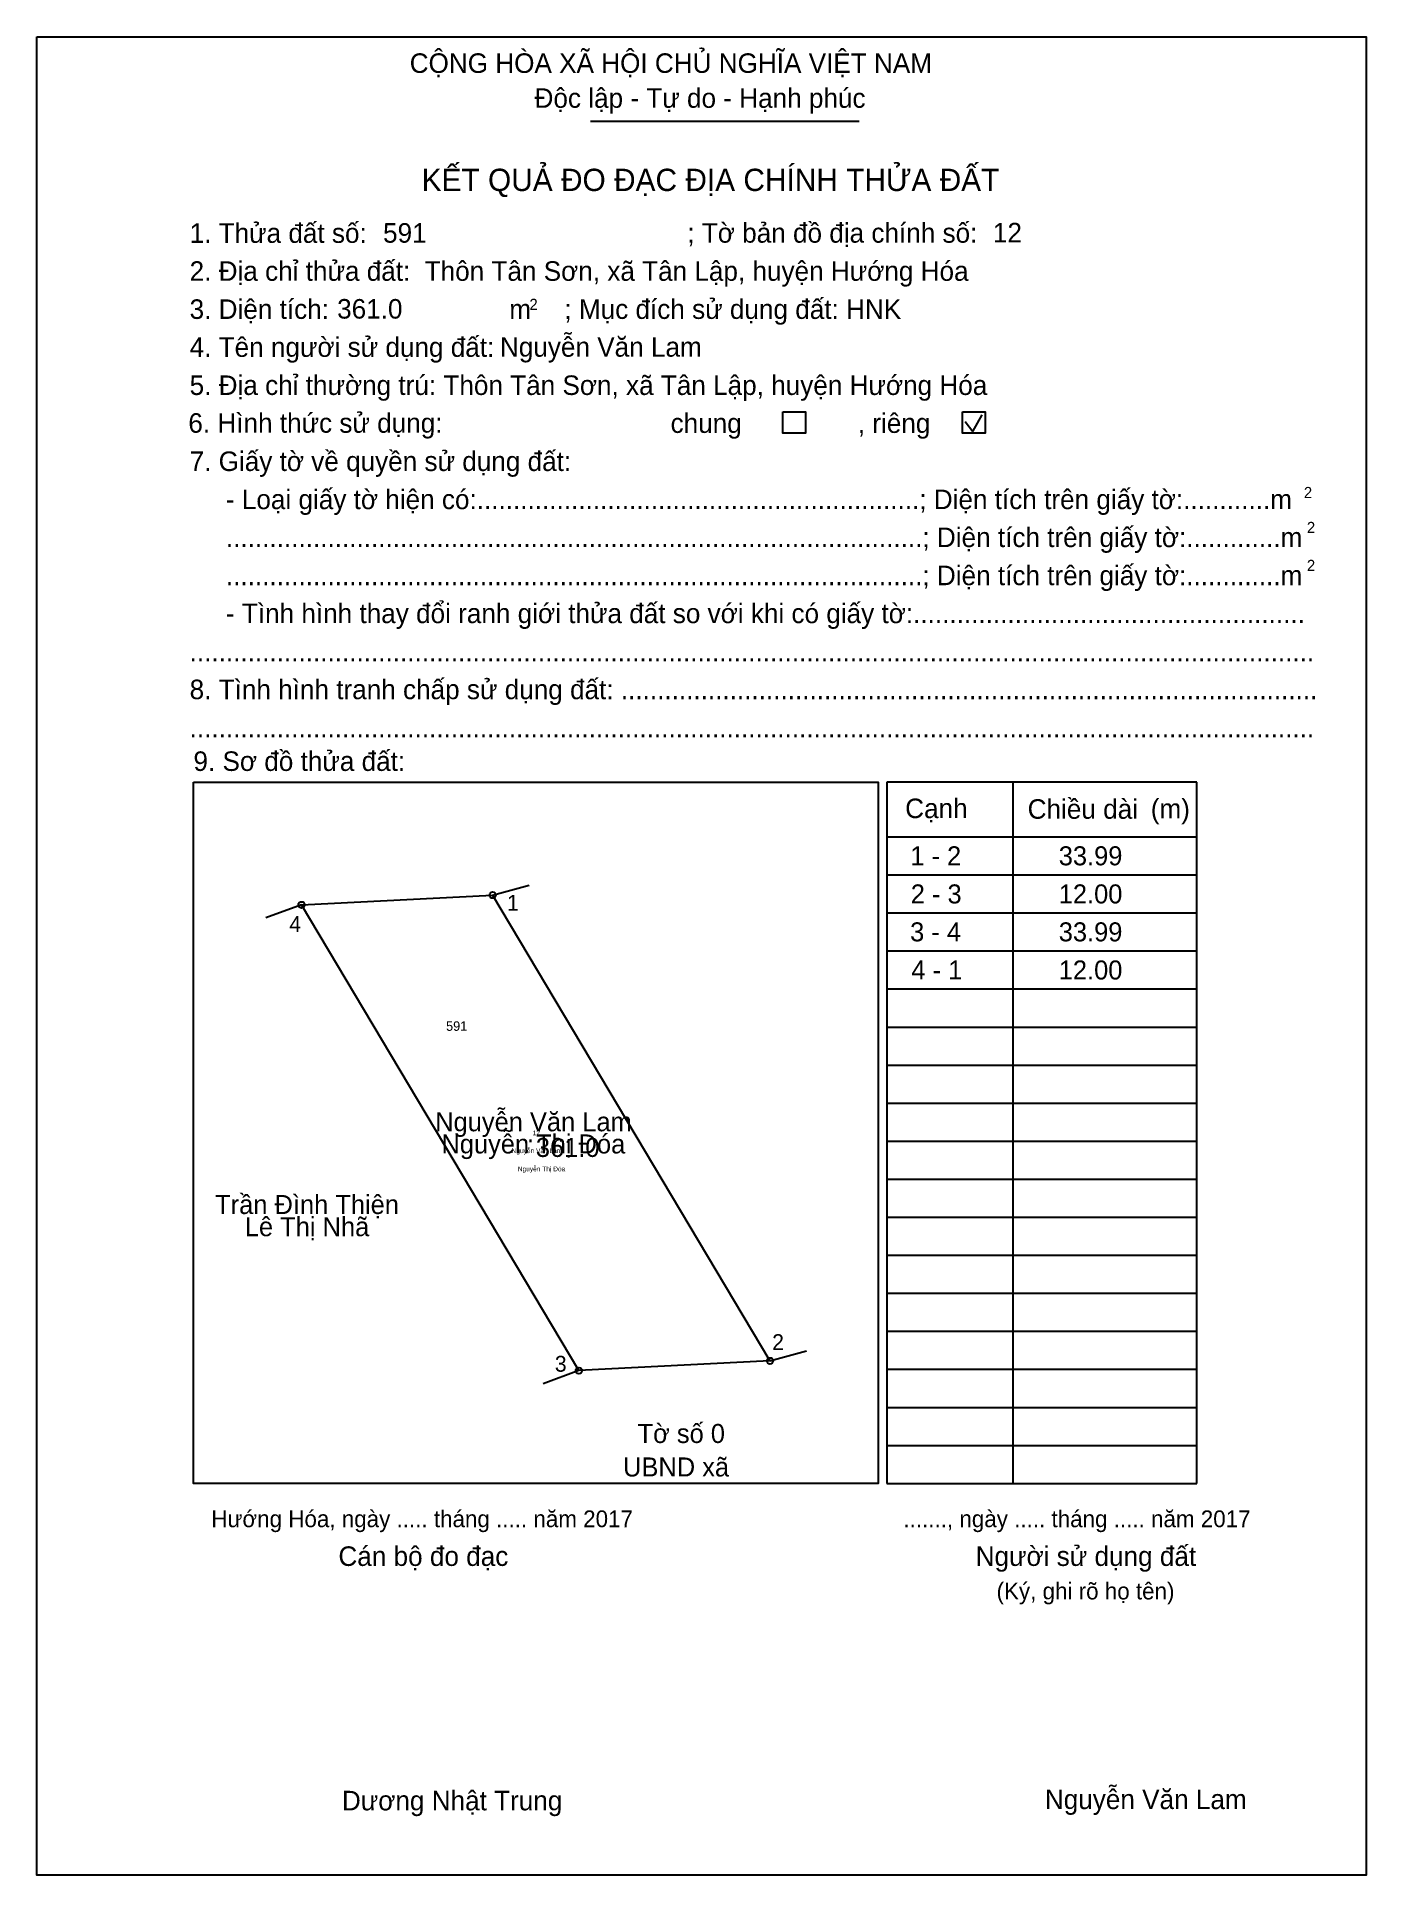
# Model space of a CAD drawing. Extents: x 548291 to 548374, y 1837782 to 1837897.
import ezdxf

# ---------------------------------------------------------------- set-up
doc = ezdxf.new("R2010")
doc.units = 0
for name, color, linetype in [('Level 1', 7, 'Continuous'), ('Level 10', 7, 'Continuous'), ('Level 11', 7, 'Continuous'), ('Level 13', 7, 'Continuous'), ('Level 15', 7, 'Continuous'), ('Level 18', 7, 'Continuous'), ('Level 2', 7, 'Continuous'), ('Level 21', 7, 'Continuous'), ('Level 27', 7, 'Continuous'), ('Level 36', 7, 'Continuous'), ('Level 48', 7, 'Continuous'), ('Level 50', 7, 'Continuous'), ('Level 52', 7, 'Continuous'), ('Level 6', 7, 'Continuous'), ('Level 9', 7, 'Continuous')]:
    doc.layers.add(name, color=color, linetype=linetype)

msp = doc.modelspace()

# ---------------------------------------------------------------- linework, layer by layer
at = {"layer": 'Level 1'}
for p, q in [((548290.85, 1837897.19), (548290.85, 1837897.19)), ((548325.56, 1837891.9), (548342.42, 1837891.9)), ((548349.55, 1837872.43), (548350.12, 1837873.47)), ((548349.07, 1837873.05), (548349.55, 1837872.43)), ((548300.67, 1837850.43), (548300.67, 1837850.43)), ((548363.58, 1837850.44), (548344.16, 1837850.44)), ((548344.16, 1837850.44), (548344.16, 1837806.45)), ((548352.05, 1837850.44), (548352.05, 1837806.45)), ((548363.58, 1837806.45), (548363.58, 1837850.44)), ((548344.16, 1837847.01), (548357.51, 1837847.01)), ((548357.51, 1837847.01), (548363.58, 1837847.01)), ((548344.16, 1837844.62), (548357.51, 1837844.62)), ((548357.51, 1837844.62), (548363.58, 1837844.62)), ((548344.16, 1837842.24), (548357.51, 1837842.24)), ((548357.51, 1837842.24), (548363.58, 1837842.24)), ((548344.16, 1837839.85), (548357.51, 1837839.85)), ((548357.51, 1837839.85), (548363.58, 1837839.85)), ((548344.16, 1837837.47), (548357.51, 1837837.47)), ((548357.51, 1837837.47), (548363.58, 1837837.47)), ((548344.16, 1837835.08), (548357.51, 1837835.08)), ((548357.51, 1837835.08), (548363.58, 1837835.08)), ((548344.16, 1837832.69), (548357.51, 1837832.69)), ((548357.51, 1837832.69), (548363.58, 1837832.69)), ((548344.16, 1837830.31), (548357.51, 1837830.31)), ((548357.51, 1837830.31), (548363.58, 1837830.31)), ((548344.16, 1837827.92), (548357.51, 1837827.92)), ((548357.51, 1837827.92), (548363.58, 1837827.92)), ((548344.16, 1837825.54), (548357.51, 1837825.54)), ((548357.51, 1837825.54), (548363.58, 1837825.54)), ((548344.16, 1837823.15), (548357.51, 1837823.15)), ((548357.51, 1837823.15), (548363.58, 1837823.15)), ((548344.16, 1837820.77), (548357.51, 1837820.77)), ((548357.51, 1837820.77), (548363.58, 1837820.77)), ((548344.16, 1837818.38), (548357.51, 1837818.38)), ((548357.51, 1837818.38), (548363.58, 1837818.38)), ((548344.16, 1837816), (548357.51, 1837816)), ((548357.51, 1837816), (548363.58, 1837816)), ((548344.16, 1837813.61), (548357.51, 1837813.61)), ((548357.51, 1837813.61), (548363.58, 1837813.61)), ((548344.16, 1837811.22), (548357.51, 1837811.22)), ((548357.51, 1837811.22), (548363.58, 1837811.22)), ((548344.16, 1837808.84), (548357.51, 1837808.84)), ((548357.51, 1837808.84), (548363.58, 1837808.84)), ((548343.6, 1837806.45), (548343.6, 1837806.45)), ((548344.16, 1837806.45), (548363.58, 1837806.45)), ((548363.58, 1837806.45), (548363.58, 1837806.88)), ((548374.21, 1837781.88), (548374.21, 1837781.88))]:
    msp.add_line(p, q, dxfattribs=at)
msp.add_lwpolyline([(548300.67, 1837850.43), (548343.6, 1837850.43), (548343.6, 1837806.45), (548300.67, 1837806.45)], close=True, dxfattribs=at)
at = {"layer": 'Level 10'}
msp.add_lwpolyline([(548324.84, 1837813.53), (548307.45, 1837842.74), (548319.43, 1837843.35), (548336.82, 1837814.14)], close=True, dxfattribs=at)
at = {"layer": 'Level 11'}
for centre in [(548319.43, 1837843.35), (548307.45, 1837842.74), (548336.82, 1837814.14), (548324.84, 1837813.53), (548324.84, 1837813.53)]:
    msp.add_circle(centre, 0.199, dxfattribs=at)
at = {"layer": 'Level 2'}
msp.add_lwpolyline([(548290.85, 1837897.19), (548374.21, 1837897.19), (548374.21, 1837781.88), (548290.85, 1837781.88)], close=True, dxfattribs=at)
at = {"layer": 'Level 27'}
for p, q in [((548319.43, 1837843.35), (548321.73, 1837843.97)), ((548307.45, 1837842.74), (548305.21, 1837841.92)), ((548336.82, 1837814.14), (548339.12, 1837814.76)), ((548324.84, 1837813.53), (548322.6, 1837812.71))]:
    msp.add_line(p, q, dxfattribs=at)
at = {"layer": 'Level 50'}
for points in [[(548337.62, 1837873.67), (548339.05, 1837873.67), (548339.05, 1837872.33), (548337.62, 1837872.33)], [(548348.89, 1837873.67), (548350.32, 1837873.67), (548350.32, 1837872.33), (548348.89, 1837872.33)]]:
    msp.add_lwpolyline(points, close=True, dxfattribs=at)

# ---------------------------------------------------------------- texts
at = {"layer": 'Level 1'}
for s, height, p in [('CỘNG HÒA XÃ HỘI CHỦ NGHĨA VIỆT NAM', 1.2245, (548314.23, 1837894.92)), ('Độc lập - Tự do - Hạnh phúc', 1.2245, (548322.06, 1837892.73)), ('KẾT QUẢ ĐO ĐẠC ĐỊA CHÍNH THỬA ĐẤT', 1.3996, (548314.98, 1837887.51)), ('1. Thửa đất số:', 1.2245, (548300.43, 1837884.26)), ('; Tờ bản đồ địa chính số:', 1.2245, (548331.64, 1837884.27)), ('2. Địa chỉ thửa đất:', 1.2245, (548300.43, 1837881.88)), ('3. Diện tích:', 1.2245, (548300.43, 1837879.49)), ('m', 1.22, (548320.48, 1837879.49)), ('2', 0.7, (548321.74, 1837880.05)), ('; Mục đích sử dụng đất: HNK', 1.2246, (548323.93, 1837879.49)), ('4. Tên người sử dụng đất:', 1.2245, (548300.43, 1837877.11)), ('5. Địa chỉ thường trú: Thôn Tân Sơn, xã Tân Lập, huyện Hướng Hóa', 1.2246, (548300.43, 1837874.72)), ('chung                , riêng', 1.2245, (548330.59, 1837872.34)), ('7. Giấy tờ về quyền sử dụng đất:', 1.2245, (548300.43, 1837869.95)), ('     - Loại giấy tờ hiện có:.............................................................; Diện tích trên giấy tờ:............m', 1.22454, (548300.43, 1837867.56)), ('2', 0.7, (548370.3, 1837868.25)), ('     ................................................................................................; Diện tích trên giấy tờ:.............m', 1.22454, (548300.43, 1837865.18)), ('2', 0.7, (548370.49, 1837866.06)), ('     ................................................................................................; Diện tích trên giấy tờ:.............m', 1.22454, (548300.43, 1837862.79)), ('2', 0.7, (548370.49, 1837863.68)), ('     - Tình hình thay đổi ranh giới thửa đất so với khi có giấy tờ:......................................................', 1.22454, (548300.43, 1837860.41)), ('...........................................................................................................................................................', 1.22454, (548300.43, 1837858.02)), ('8. Tình hình tranh chấp sử dụng đất: ................................................................................................', 1.22454, (548300.43, 1837855.64)), ('...........................................................................................................................................................', 1.22454, (548300.43, 1837853.25)), ('9. Sơ đồ thửa đất:', 1.2245, (548300.67, 1837851.14)), ('Cạnh', 1.225, (548345.3, 1837848.18)), ('Chiều dài', 1.225, (548352.98, 1837848.14)), ('(m)', 1.225, (548360.7, 1837848.16)), ('Hướng Hóa, ngày ..... tháng ..... năm 2017', 1.0497, (548301.79, 1837803.71)), ('......., ngày ..... tháng ..... năm 2017', 1.0497, (548345.19, 1837803.71)), ('Cán bộ đo đạc', 1.2246, (548309.76, 1837801.28)), ('Người sử dụng đất', 1.2245, (548349.72, 1837801.28)), ('(Ký, ghi rõ họ tên)', 1.0497, (548351.03, 1837799.18)), ('Dương Nhật Trung', 1.2246, (548309.98, 1837785.95))]:
    msp.add_text(s, height=height, dxfattribs=at).set_placement(p)
at = {"layer": 'Level 13'}
for s, height, p in [('Nguyễn Văn Lam', 1.1928, (548315.83, 1837828.54)), ('Nguyễn Thị Đóa', 1.1928, (548316.22, 1837827.15)), ('Nguyễn Văn Lam', 0.2982, (548320.62, 1837827.17)), ('.', 1.19, (548321.59, 1837827.84)), ('361.0', 1.193, (548322.14, 1837826.93))]:
    msp.add_text(s, height=height, dxfattribs=at).set_placement(p)
at = {"layer": 'Level 15'}
msp.add_text('Nguyễn Thị Đóa', height=0.2982, dxfattribs=at).set_placement((548321.01, 1837826.03))
at = {"layer": 'Level 18'}
msp.add_text('12', height=0.298, dxfattribs=at).set_placement((548321.94, 1837828.29))
at = {"layer": 'Level 21'}
msp.add_text('591', height=0.596, dxfattribs=at).set_placement((548316.51, 1837834.84))
at = {"layer": 'Level 36'}
for s, height, p in [('Trần Đình Thiện', 1.1928, (548302.03, 1837823.35)), ('Lê Thị Nhã', 1.193, (548303.89, 1837821.96)), ('Tờ số 0', 1.193, (548328.52, 1837808.99)), ('UBND xã', 1.193, (548327.61, 1837806.89))]:
    msp.add_text(s, height=height, dxfattribs=at).set_placement(p)
at = {"layer": 'Level 48'}
msp.add_text('6. Hình thức sử dụng:', height=1.2246, dxfattribs=at).set_placement((548300.35, 1837872.35))
at = {"layer": 'Level 52'}
for s, p in [('1 - 2', (548345.62, 1837845.22)), ('33.99', (548354.93, 1837845.22)), ('2 - 3', (548345.65, 1837842.83)), ('12.00', (548354.93, 1837842.83)), ('3 - 4', (548345.61, 1837840.45)), ('33.99', (548354.93, 1837840.45)), ('4 - 1', (548345.69, 1837838.06)), ('12.00', (548354.93, 1837838.06))]:
    msp.add_text(s, height=1.193, dxfattribs=at).set_placement(p)
at = {"layer": 'Level 6'}
for s, height, p in [('591', 1.225, (548312.56, 1837884.27)), ('12', 1.225, (548350.8, 1837884.29)), ('Thôn Tân Sơn, xã Tân Lập, huyện Hướng Hóa', 1.2246, (548315.17, 1837881.88)), ('361.0', 1.225, (548309.68, 1837879.51)), ('Nguyễn Văn Lam', 1.2246, (548319.89, 1837877.12)), ('Nguyễn Văn Lam', 1.2246, (548354.06, 1837786.03))]:
    msp.add_text(s, height=height, dxfattribs=at).set_placement(p)
at = {"layer": 'Level 9'}
for s, p in [('1', (548320.33, 1837842.37)), ('4', (548306.68, 1837841.04)), ('2', (548336.96, 1837814.82)), ('3', (548323.33, 1837813.46))]:
    msp.add_text(s, height=0.994, dxfattribs=at).set_placement(p)

doc.saveas('drawing.dxf')
